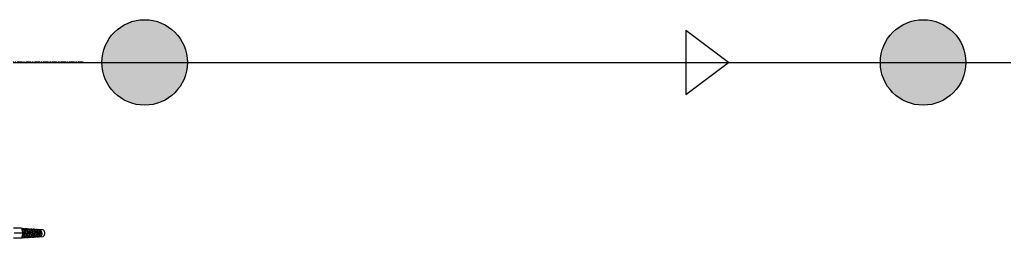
# Model space of a CAD drawing. Header units: millimetres. Extents: x -18594 to 273470, y -238787 to 48452.
# Drawn here: x 117909 to 120212, y -115185 to -114674 of the extents above; entities that cross this region are included whole.
import ezdxf

# ---------------------------------------------------------------- set-up
doc = ezdxf.new("R2010")
doc.units = ezdxf.units.MM
doc.linetypes.add('Xref AGV layout$0$CENTERX2', pattern=[20.32, 12.7, -2.54, 2.54, -2.54])
doc.linetypes.add('Xref AGV layout$0$PHANTOM', pattern=[2.5, 1.25, -0.25, 0.25, -0.25, 0.25, -0.25])
doc.layers.add('AM_BOR', color=4, linetype='Continuous', lineweight=25)
doc.layers.add('Xref AGV layout$0$Ndc8_F_Fast', color=5, linetype='Continuous', true_color=0x0000ff)
doc.layers.add('Xref AGV layout$0$Ndc8_Point', color=7, linetype='Continuous', true_color=0x000080)

# ---------------------------------------------------------------- blocks, each defined once
blk = doc.blocks.new('Xref AGV layout$0$A$C343F789C')
at = {"color": 5, "linetype": 'Xref AGV layout$0$CENTERX2'}
blk.add_line((3879.2, 1145.9), (0, 1145.9), dxfattribs=at)
at = {"color": 7, "linetype": 'Continuous', "lineweight": 25}
for p, q in [((3734.7, 757.9), (3716.3, 757.9)), ((3738.1, 745.9), (3717.2, 745.9)), ((3734.7, 757.9), (3738.1, 745.9)), ((3738.1, 745.9), (3734.7, 733.9)), ((3736.5, 737.5), (3738.3, 737.7)), ((3740, 756.4), (3737.4, 756.5)), ((3740.9, 745.9), (3738.3, 745.9)), ((3738.3, 737.7), (3738.3, 745.9)), ((3746.2, 756), (3743.5, 756.2)), ((3752.3, 755.6), (3749.6, 755.8)), ((3758.4, 755.3), (3755.7, 755.4)), ((3764.6, 754.9), (3761.9, 755.1)), ((3770.7, 754.5), (3768, 754.7)), ((3771.1, 737.3), (3773.8, 737.4)), ((3784.9, 753.7), (3774.1, 754.3)), ((3777.2, 737.6), (3784.9, 738.1)), ((3779.9, 752.8), (3778.2, 752.9)), ((3779.9, 752.8), (3779.9, 745.9)), ((3779.9, 745.9), (3782.6, 745.9)), ((3734.7, 733.9), (3716.3, 733.9)), ((3735.1, 735.1), (3737, 735.2)), ((3740.5, 735.4), (3743.2, 735.6)), ((3746.6, 735.8), (3749.3, 736)), ((3752.7, 736.2), (3755.4, 736.3)), ((3758.9, 736.5), (3761.5, 736.7)), ((3765, 736.9), (3767.7, 737.1))]:
    blk.add_line(p, q, dxfattribs=at)
at = {"color": 8, "linetype": 'Xref AGV layout$0$PHANTOM', "lineweight": 18}
for p, q in [((3738.3, 745.9), (3738.1, 745.9)), ((3779.2, 745.9), (3779.9, 745.9))]:
    blk.add_line(p, q, dxfattribs=at)
at = {"color": 7, "linetype": 'Continuous', "lineweight": 25, "flags": 128}
blk.add_lwpolyline([(3784.9, 753.7), (3785.4, 753.6), (3786.2, 753.1), (3786.9, 752.3), (3787.5, 751.2), (3788, 749.9), (3788.4, 748.4), (3788.5, 746.7), (3788.5, 745), (3788.4, 743.4), (3788, 741.9), (3787.5, 740.5), (3786.9, 739.4), (3786.2, 738.6), (3785.4, 738.2), (3784.9, 738.1)], dxfattribs=at)
at = {"color": 7, "linetype": 'Continuous', "lineweight": 25}
for centre, major_axis, ratio, start_param, end_param in [((3734.7, 745.9), (0, 10.8), 0.263655, 3.829248, 4.522651), ((3733.2, 745.9), (0, 10.9), 0.701615, 3.857432, 4.712389), ((3777, 745.9), (0, 8.27), 0.263655, 4.712389, 5.73308), ((3776.7, 745.9), (0, 8.28), 0.701615, 4.712389, 5.702917)]:
    blk.add_ellipse(centre, major_axis=major_axis, ratio=ratio, start_param=start_param, end_param=end_param, dxfattribs=at)
for points, knots in [([(3737.6, 747.7), (3737.6, 748.3), (3737.6, 750.2), (3737.1, 752.8), (3736.2, 755.1), (3735.5, 755.7), (3735.3, 755.9)], [0, 0, 0, 0, 0.163435, 0.489964, 0.815907, 1, 1, 1, 1]), ([(3735.6, 755.6), (3735.6, 755.6), (3736.1, 756.4), (3737.1, 756.7), (3738.5, 756.3), (3739.8, 754.6), (3740.7, 751.9), (3741, 748.9), (3740.9, 746.8), (3740.9, 745.9)], [0, 0, 0, 0, 0.020359, 0.190543, 0.361041, 0.531849, 0.702968, 0.874394, 1, 1, 1, 1]), ([(3737, 735.2), (3737.1, 735.2), (3737.8, 735.1), (3739.2, 735.9), (3741, 737.7), (3742.5, 740.6), (3743.4, 744.1), (3743.7, 747.7), (3743.4, 751.2), (3742.6, 754), (3741.5, 755.8), (3740.5, 756.5), (3740.1, 756.4), (3740, 756.4)], [0, 0, 0, 0, 0.004966, 0.115994, 0.22682, 0.337447, 0.447869, 0.55809, 0.668109, 0.777927, 0.887543, 0.996956, 1, 1, 1, 1]), ([(3738.3, 745.9), (3738.3, 746.7), (3738.5, 748.3), (3738.2, 750.4), (3737.7, 751.9), (3737.3, 752.3), (3737.1, 752.4)], [0, 0, 0, 0, 0.269234, 0.537712, 0.805443, 1, 1, 1, 1]), ([(3741.8, 755.1), (3742, 755.5), (3742.7, 756.3), (3744, 756.2), (3745.3, 755.1), (3746.3, 753), (3746.9, 750), (3747, 746.5), (3746.5, 743), (3745.4, 739.7), (3743.8, 737.2), (3742, 735.7), (3740.2, 735.2), (3739.2, 735.7), (3738.8, 735.9)], [0, 0, 0, 0, 0.063052, 0.151048, 0.239208, 0.327534, 0.416026, 0.504683, 0.593507, 0.682495, 0.771649, 0.860969, 0.950455, 1, 1, 1, 1]), ([(3742.5, 741.1), (3742.5, 741.1), (3742.9, 741.6), (3743.5, 743), (3744.2, 745.2), (3744.4, 747.5), (3744.3, 749.6), (3743.8, 751.2), (3743.4, 752.1), (3743.1, 752.2), (3743, 752.2)], [0, 0, 0, 0, 0.006273, 0.167262, 0.327775, 0.487819, 0.647389, 0.80649, 0.965124, 1, 1, 1, 1]), ([(3743.2, 735.7), (3743.5, 735.7), (3744.6, 735.7), (3746.2, 737), (3747.8, 739.4), (3749, 742.5), (3749.6, 746), (3749.6, 749.4), (3749.1, 752.5), (3748.1, 754.7), (3747.1, 755.9), (3746.4, 755.9), (3746.2, 755.9)], [0, 0, 0, 0, 0.062364, 0.173352, 0.284132, 0.394702, 0.505064, 0.615216, 0.725159, 0.834894, 0.944421, 1, 1, 1, 1]), ([(3747.9, 754.7), (3748, 754.9), (3748.5, 755.7), (3749.5, 755.9), (3750.8, 755.4), (3751.9, 753.8), (3752.7, 751.2), (3753, 748), (3752.7, 744.6), (3751.9, 741.3), (3750.6, 738.5), (3748.9, 736.5), (3747, 735.7), (3745.5, 735.7), (3744.9, 736.2), (3744.8, 736.2)], [0, 0, 0, 0, 0.027095, 0.11397, 0.201018, 0.288231, 0.375617, 0.463171, 0.550895, 0.638789, 0.726851, 0.815084, 0.903485, 0.992056, 1, 1, 1, 1]), ([(3748.4, 741.3), (3748.4, 741.3), (3748.8, 741.6), (3749.2, 742.6), (3749.8, 744.1), (3750.2, 745.7), (3750.3, 747.3), (3750.3, 748.9), (3750.1, 750.2), (3749.7, 751.2), (3749.4, 751.8), (3749.1, 751.9), (3749.1, 751.9)], [0, 0, 0, 0, 0.013695, 0.131791, 0.249611, 0.367158, 0.484429, 0.601432, 0.718162, 0.834615, 0.950792, 1, 1, 1, 1]), ([(3749.3, 736), (3749.3, 736), (3750.1, 735.8), (3751.4, 736.6), (3753.1, 738.4), (3754.5, 741.1), (3755.3, 744.4), (3755.6, 747.8), (3755.3, 750.9), (3754.6, 753.5), (3753.5, 755.2), (3752.7, 755.5), (3752.3, 755.6)], [0, 0, 0, 0, 0.009468, 0.120651, 0.23162, 0.342369, 0.452903, 0.56322, 0.673321, 0.783207, 0.892875, 1, 1, 1, 1]), ([(3754, 754.3), (3754.3, 754.7), (3755.1, 755.5), (3756.3, 755.4), (3757.5, 754.3), (3758.4, 752.2), (3758.9, 749.4), (3758.9, 746.1), (3758.3, 742.9), (3757.2, 739.9), (3755.7, 737.6), (3753.9, 736.3), (3752.3, 735.9), (3751.4, 736.4), (3751.1, 736.6)], [0, 0, 0, 0, 0.084443, 0.170735, 0.257204, 0.343845, 0.43066, 0.51765, 0.604814, 0.692153, 0.779667, 0.867354, 0.955218, 1, 1, 1, 1]), ([(3754.5, 741.7), (3754.7, 741.9), (3755.1, 742.5), (3755.6, 743.7), (3756, 745.1), (3756.3, 746.7), (3756.3, 748.4), (3756.1, 750.1), (3755.6, 751.3), (3755.1, 751.8), (3754.8, 751.7), (3754.8, 751.7)], [0, 0, 0, 0, 0.0661433, 0.1768002, 0.287182, 0.3972929, 0.507138, 0.6708454, 0.8339466, 0.9964318, 1, 1, 1, 1]), ([(3755.4, 736.4), (3755.8, 736.5), (3756.8, 736.5), (3758.4, 737.8), (3759.9, 740), (3760.9, 742.9), (3761.5, 746.2), (3761.5, 749.4), (3761, 752.2), (3760.1, 754.2), (3759.2, 755.2), (3758.6, 755.2), (3758.4, 755.1)], [0, 0, 0, 0, 0.069082, 0.180231, 0.291154, 0.401853, 0.512328, 0.622577, 0.732603, 0.842405, 0.951977, 1, 1, 1, 1]), ([(3760.2, 753.8), (3760.3, 754.1), (3760.8, 754.9), (3761.9, 755.2), (3763, 754.6), (3764, 753), (3764.7, 750.6), (3764.9, 747.6), (3764.6, 744.4), (3763.8, 741.4), (3762.5, 738.9), (3760.9, 737.1), (3759, 736.4), (3757.7, 736.4), (3757.1, 736.9), (3757.1, 737)], [0, 0, 0, 0, 0.046578, 0.131834, 0.217272, 0.302889, 0.388684, 0.474658, 0.560811, 0.647143, 0.733655, 0.820346, 0.907214, 0.994264, 1, 1, 1, 1]), ([(3760.4, 741.9), (3760.8, 742.3), (3761.4, 743.3), (3762, 745.4), (3762.3, 747.3), (3762.2, 749), (3762, 750.2), (3761.6, 751), (3761.2, 751.3), (3761, 751.3), (3761, 751.3)], [0, 0, 0, 0, 0.142926, 0.306579, 0.469594, 0.591754, 0.713554, 0.834991, 0.956072, 1, 1, 1, 1]), ([(3761.5, 736.8), (3761.6, 736.7), (3762.4, 736.6), (3763.7, 737.4), (3765.3, 739.1), (3766.5, 741.7), (3767.3, 744.7), (3767.5, 747.9), (3767.3, 750.8), (3766.6, 753.1), (3765.6, 754.6), (3764.9, 754.8), (3764.5, 754.9)], [0, 0, 0, 0, 0.018341, 0.129701, 0.240828, 0.351722, 0.462382, 0.572809, 0.683004, 0.792961, 0.902689, 1, 1, 1, 1]), ([(3766.3, 753.4), (3766.3, 753.5), (3766.6, 754.2), (3767.5, 754.7), (3768.6, 754.7), (3769.6, 753.6), (3770.4, 751.6), (3770.8, 748.9), (3770.7, 745.9), (3770.2, 742.9), (3769.1, 740.2), (3767.7, 738.1), (3766, 737), (3764.5, 736.7), (3763.6, 737.2), (3763.3, 737.4)], [0, 0, 0, 0, 0.016705, 0.10116, 0.185799, 0.270623, 0.35563, 0.440823, 0.526199, 0.611761, 0.697506, 0.783437, 0.869551, 0.955852, 1, 1, 1, 1]), ([(3766.5, 742.3), (3766.8, 742.7), (3767.5, 743.6), (3768.1, 745.7), (3768.3, 747.9), (3768.1, 749.7), (3767.6, 750.8), (3767.2, 750.8), (3767.1, 750.9)], [0, 0, 0, 0, 0.126539, 0.314649, 0.501874, 0.688223, 0.873694, 1, 1, 1, 1]), ([(3767.7, 737.2), (3768.1, 737.2), (3769.1, 737.3), (3770.6, 738.6), (3772, 740.7), (3772.9, 743.5), (3773.4, 746.5), (3773.4, 749.4), (3772.9, 751.9), (3772.1, 753.7), (3771.3, 754.5), (3770.8, 754.4), (3770.7, 754.4)], [0, 0, 0, 0, 0.0807304, 0.1920686, 0.3031605, 0.4140115, 0.5246201, 0.6349854, 0.7451073, 0.8549868, 0.9646207, 1, 1, 1, 1]), ([(3772.4, 752.9), (3772.6, 753.3), (3773.1, 754.2), (3774.2, 754.5), (3775.2, 753.9), (3776.1, 752.4), (3776.6, 750.1), (3776.8, 747.4), (3776.5, 744.4), (3775.7, 741.6), (3774.5, 739.3), (3772.9, 737.7), (3771.2, 737.2), (3769.9, 737.2), (3769.4, 737.7), (3769.3, 737.7)], [0, 0, 0, 0, 0.068943, 0.15206, 0.235367, 0.318864, 0.402549, 0.486421, 0.570483, 0.654735, 0.739175, 0.823805, 0.908623, 0.993631, 1, 1, 1, 1]), ([(3772.5, 742.4), (3772.7, 742.7), (3773.2, 743.3), (3773.7, 744.7), (3774.1, 746.3), (3774.2, 747.8), (3774.1, 749.1), (3773.8, 750.1), (3773.5, 750.6), (3773.3, 750.5), (3773.2, 750.5)], [0, 0, 0, 0, 0.105687, 0.24465, 0.383092, 0.521014, 0.658416, 0.795293, 0.931654, 1, 1, 1, 1]), ([(3773.8, 737.5), (3774, 737.5), (3774.7, 737.4), (3776, 738.3), (3777.4, 740), (3778.5, 742.4), (3779.1, 744.5), (3779.2, 745.7), (3779.2, 745.9)], [0, 0, 0, 0, 0.065219, 0.287191, 0.508661, 0.729623, 0.950085, 1, 1, 1, 1]), ([(3782.6, 745.9), (3782.4, 745), (3782.1, 743.1), (3781.1, 740.6), (3779.7, 738.7), (3778.1, 737.7), (3776.7, 737.5), (3775.8, 738), (3775.5, 738.1)], [0, 0, 0, 0, 0.178983, 0.358007, 0.537452, 0.717318, 0.897591, 1, 1, 1, 1]), ([(3778.5, 742.8), (3778.7, 742.9), (3779.1, 743.3), (3779.6, 744.4), (3779.8, 745.4), (3779.9, 745.9)], [0, 0, 0, 0, 0.165221, 0.58345, 1, 1, 1, 1])]:
    blk.add_open_spline(points, degree=3, knots=knots, dxfattribs=at)
blk = doc.blocks.new('Xref AGV layout')
at = {"layer": 'Xref AGV layout$0$Ndc8_Point'}
h = blk.add_hatch(color=256, dxfattribs=at)
edge = h.paths.add_edge_path(flags=0)
edge.add_arc((118201, -114774), 100, 0, 360)
h = blk.add_hatch(color=256, dxfattribs=at)
edge = h.paths.add_edge_path(flags=0)
edge.add_arc((120022, -114774), 100, 0, 360)
at = {"layer": 'Xref AGV layout$0$Ndc8_F_Fast'}
for points in [[(119567, -114774), (119467, -114699), (119467, -114849), (119567, -114774)], [(114432, -114774), (118201, -114774)], [(118201, -114774), (120022, -114774)], [(120022, -114774), (123791, -114774)]]:
    blk.add_lwpolyline(points, dxfattribs=at)
at = {"layer": 'Xref AGV layout$0$Ndc8_Point'}
for centre in [(118201, -114774), (120022, -114774)]:
    blk.add_circle(centre, 100, dxfattribs=at)
blk.add_blockref('Xref AGV layout$0$A$C343F789C', (114178.2, -115919.2))

msp = doc.modelspace()

# ---------------------------------------------------------------- block references
at = {"layer": 'AM_BOR'}
msp.add_blockref('Xref AGV layout', (0, 0), dxfattribs=at)

doc.saveas('drawing.dxf')
